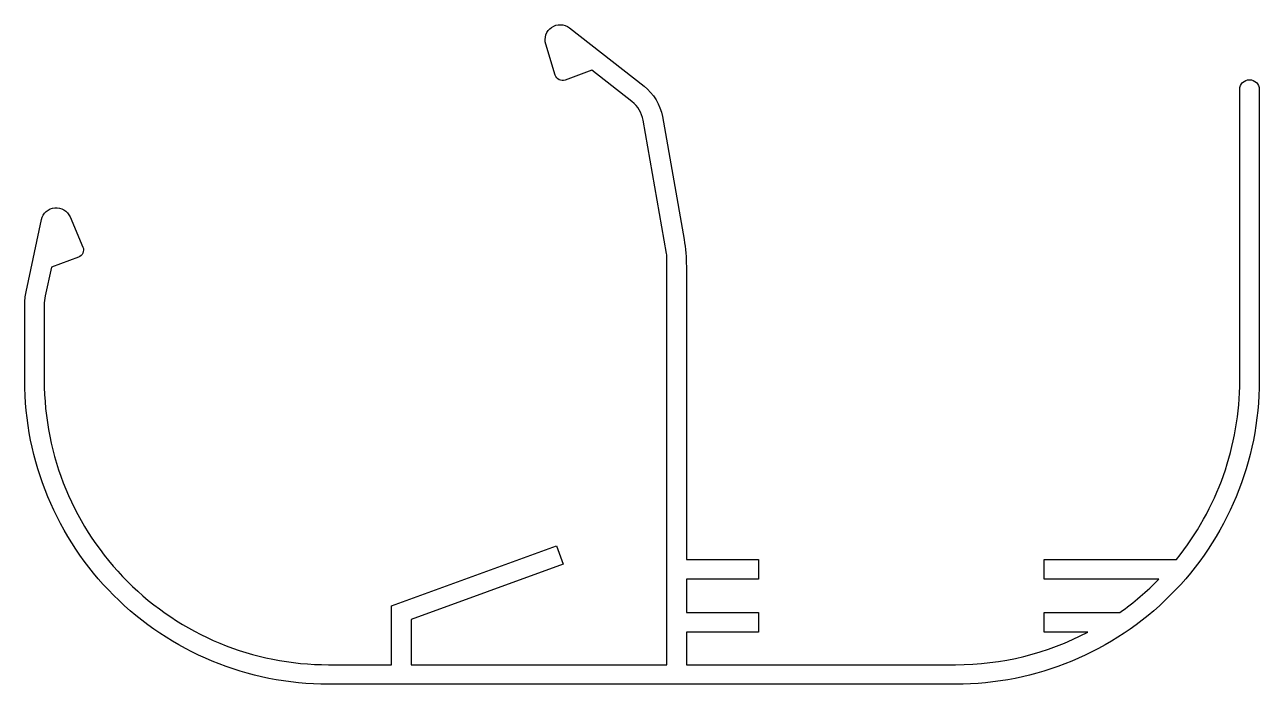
# Model space of a CAD drawing. Extents: x 415.3 to 497.4, y 710.2 to 754.1.
import ezdxf

# ---------------------------------------------------------------- set-up
doc = ezdxf.new("R2010")
doc.units = 0
doc.layers.get('0').update_dxf_attribs({"linetype": 'CONTINUOUS'})

msp = doc.modelspace()

# ---------------------------------------------------------------- linework, layer by layer
at = {"linetype": 'CONTINUOUS'}
msp.add_lwpolyline([(416.56, 735.421), (416.56, 730.421, 0.414214), (435.46, 711.521), (439.66, 711.521), (439.66, 715.431), (450.634, 719.425), (451.078, 718.203), (440.96, 714.521), (440.96, 711.521), (457.96, 711.521), (457.96, 738.708, 0.043661), (457.947, 738.864), (456.382, 747.736, 0.185339), (455.644, 748.965), (452.98, 751.046), (451.193, 750.396, -0.429634), (450.543, 750.719), (449.912, 752.785, -0.73323), (451.484, 753.865), (456.445, 749.989, -0.185339), (457.663, 747.962), (459.104, 739.788, -0.043661), (459.26, 737.999), (459.26, 718.521), (464.06, 718.521), (464.06, 717.221), (459.26, 717.221), (459.26, 714.996), (464.06, 714.996), (464.06, 713.696), (459.26, 713.696), (459.26, 711.521), (477.16, 711.521, 0.121714), (485.963, 713.696), (483.06, 713.696), (483.06, 714.996), (488.082, 714.996, 0.045411), (490.687, 717.221), (483.06, 717.221), (483.06, 718.521), (491.844, 718.521, 0.171934), (496.06, 730.421), (496.06, 749.771, -1), (497.36, 749.771), (497.36, 730.421, -0.414214), (477.16, 710.221), (435.46, 710.221, -0.414214), (415.26, 730.421), (415.26, 735.421, -0.052408), (415.354, 736.315), (416.376, 741.119, -0.73323), (418.274, 741.302), (419.13, 739.286, -0.429634), (418.841, 738.621), (417.034, 737.963), (416.626, 736.044, 0.052408)], format="xyb", close=True, dxfattribs=at)

doc.saveas('drawing.dxf')
